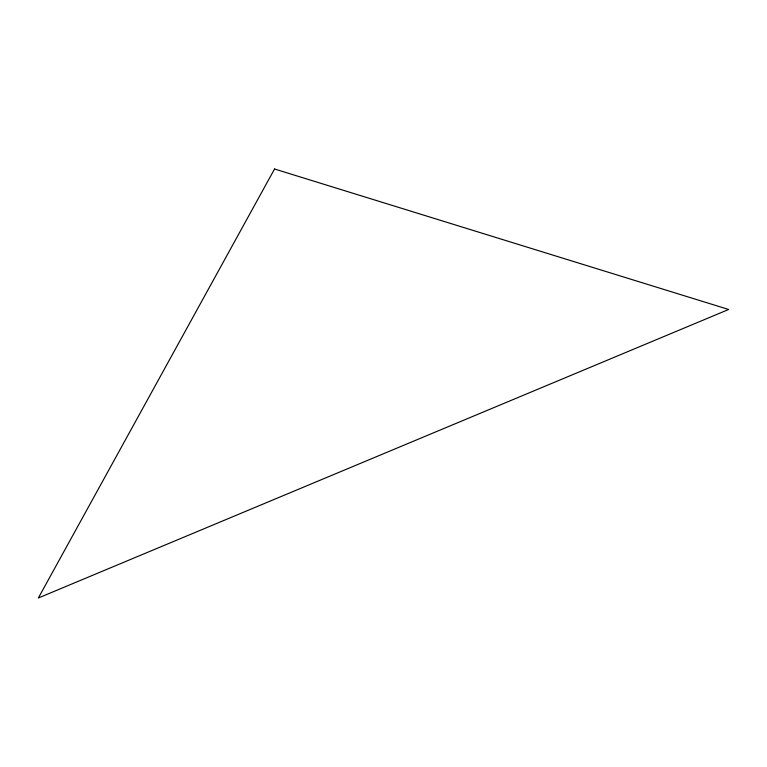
<?xml version="1.0" encoding="UTF-8"?>
<svg xmlns="http://www.w3.org/2000/svg" width="767" height="767" viewBox="0 0 767 767"><rect width="100%" height="100%" fill="white"/><g stroke="black" fill="none" stroke-linecap="round" stroke-linejoin="round"><path stroke-width="1.15" d="M274.548 169.008L38.35 597.992L728.65 309.475L274.548 169.008"/></g></svg>
